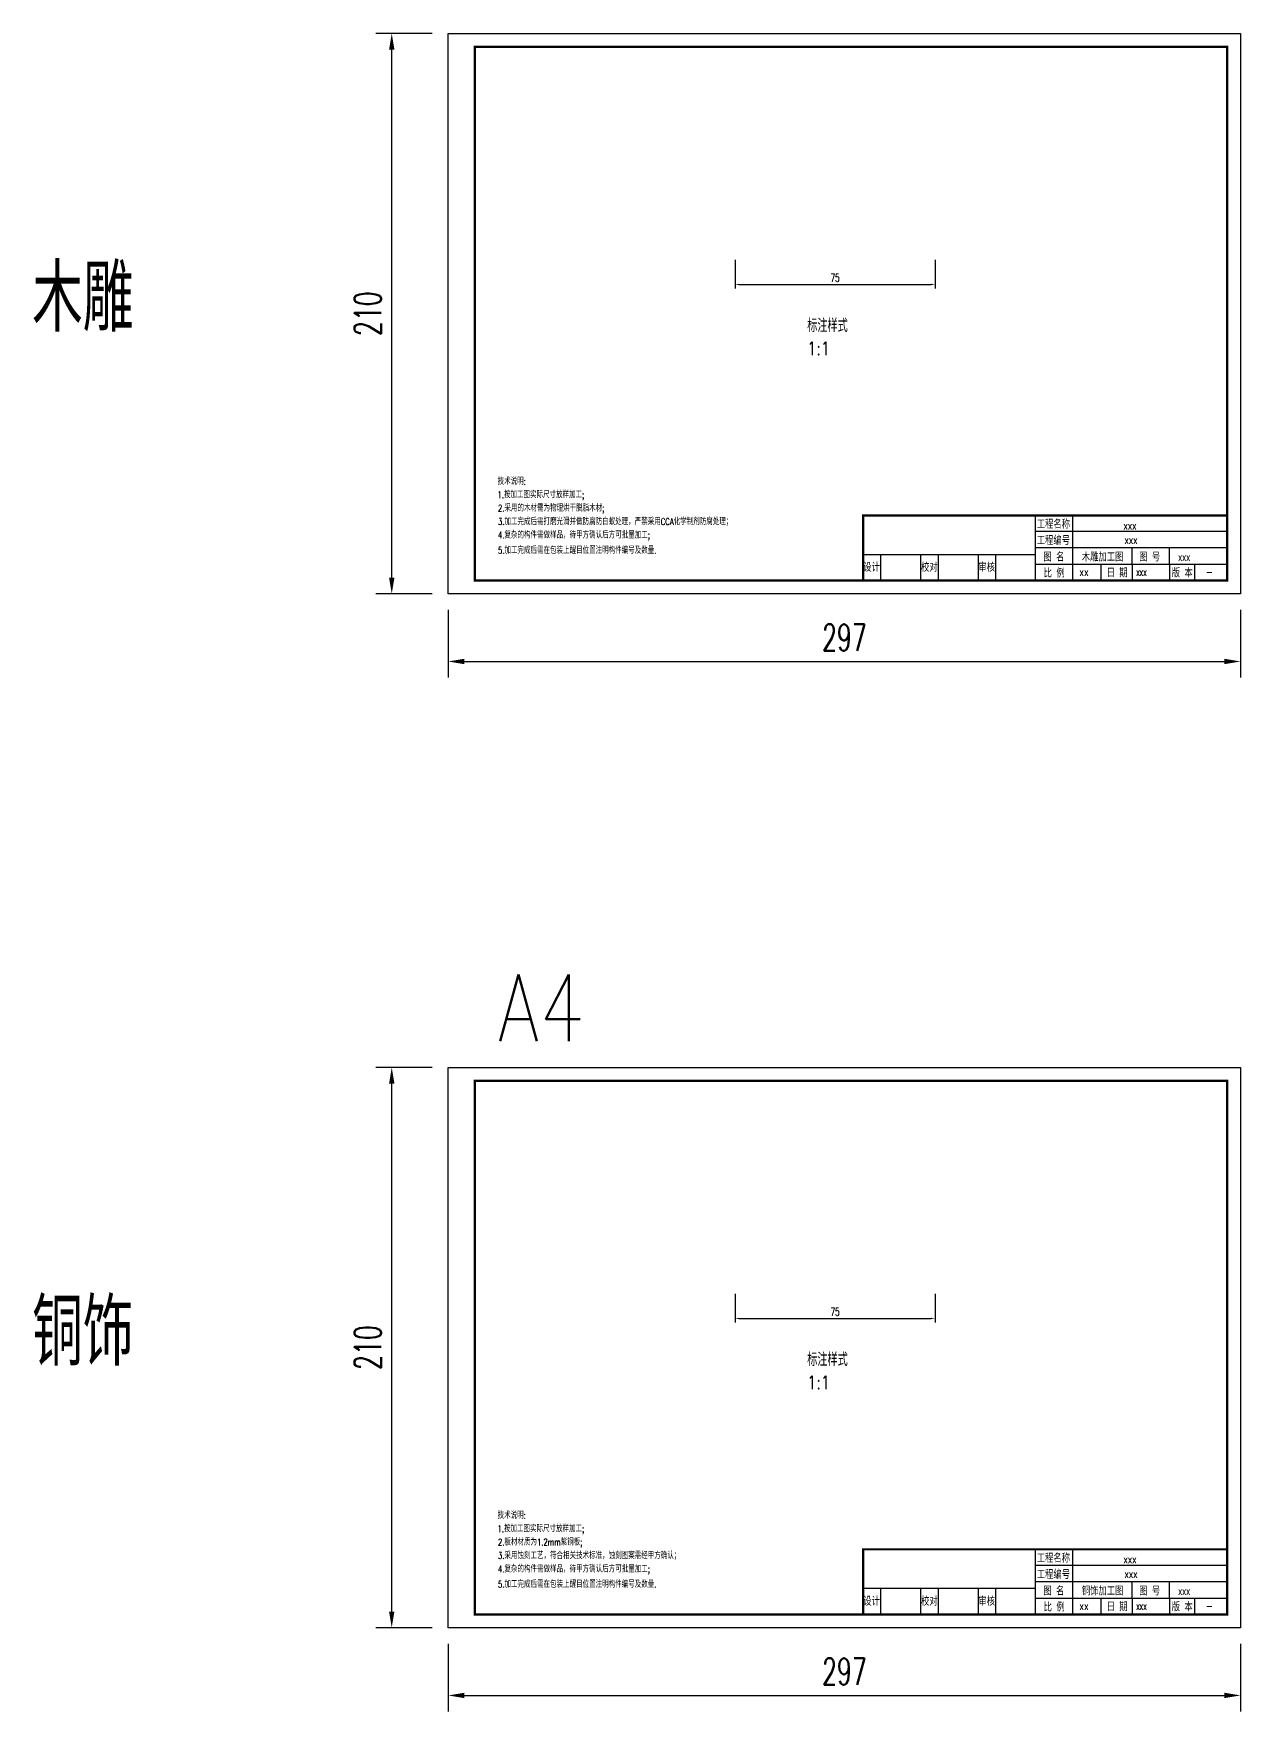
# Model space of a CAD drawing. Header units: inches. Extents: x 20038 to 22085, y 1131827 to 1134253.
# Drawn here: x 20038 to 20491, y 1131827 to 1132456 of the extents above; entities that cross this region are included whole.
import ezdxf
from ezdxf.enums import TextEntityAlignment as Align

# ---------------------------------------------------------------- set-up
doc = ezdxf.new("R2010")
doc.units = ezdxf.units.IN
doc.header["$LTSCALE"] = 1000
doc.header["$MEASUREMENT"] = 0
for name, color, linetype in [('0-GLASS-03玻璃-看线', 7, 'Continuous'), ('0-TEXT文字', 4, 'Continuous'), ('TKTEXT', 1, 'Continuous'), ('加工图', 4, 'Continuous')]:
    doc.layers.add(name, color=color, linetype=linetype)
doc.styles.add('SANXINBZ', font='romans.shx', dxfattribs={"width": 0.8, "bigfont": 'hzd.shx'})
doc.styles.add('样式 1', font='romans.shx', dxfattribs={"width": 0.65, "bigfont": 'hzd.shx'})
doc.dimstyles.new('dim1', dxfattribs={"dimtxt": 3, "dimasz": 1.5, "dimexe": 1.5, "dimexo": 1.5, "dimgap": 1, "dimtad": 1, "dimdec": 1, "dimrnd": 0.5, "dimdsep": 46, "dimtxsty": '样式 1', "dimcen": 0.09, "dimclrd": 1, "dimclre": 1, "dimclrt": 1, "dimadec": 0, "dimazin": 0, "dimtfac": 1, "dimtdec": 1, "dimtix": 1, "dimtmove": 2, "dimatfit": 3, "dimfxl": 1.25, "dimtvp": 1, "dimarcsym": 1})
doc.dimstyles.new('dim4', dxfattribs={"dimscale": 4, "dimtxt": 2.5, "dimasz": 1.5, "dimexe": 1.5, "dimexo": 1.5, "dimgap": 1, "dimtad": 1, "dimdec": 1, "dimrnd": 0.5, "dimdsep": 46, "dimtxsty": '样式 1', "dimcen": 0.09, "dimclrd": 1, "dimclre": 1, "dimclrt": 1, "dimadec": 0, "dimazin": 0, "dimtfac": 1, "dimtdec": 1, "dimtix": 1, "dimtmove": 2, "dimatfit": 3, "dimfxl": 1.25, "dimtvp": 1, "dimarcsym": 1})

# ---------------------------------------------------------------- blocks, each defined once
blk = doc.blocks.new('*D28')
at = {"layer": '0-GLASS-03玻璃-看线', "color": 1, "linetype": 'ByBlock', "lineweight": -2, "transparency": 16777216}
for p, q in [((20187.68, 1132455.95), (20166.47, 1132455.95)), ((20187.68, 1132245.95), (20166.47, 1132245.95))]:
    blk.add_line(p, q, dxfattribs=at)
at = {"layer": '0-GLASS-03玻璃-看线', "color": 1, "lineweight": -2, "transparency": 16777216}
blk.add_line((20172.47, 1132251.95), (20172.47, 1132449.95), dxfattribs=at)
at = {"layer": '0-GLASS-03玻璃-看线', "color": 1, "transparency": 16777216}
for points in [[(20171.47, 1132449.95), (20173.47, 1132449.95), (20172.47, 1132455.95)], [(20171.47, 1132251.95), (20173.47, 1132251.95), (20172.47, 1132245.95)]]:
    blk.add_solid(points, dxfattribs=at)
at = {"layer": 'Defpoints', "color": 0, "transparency": 16777216}
for p in [(20172.47, 1132455.95), (20193.68, 1132455.95), (20193.68, 1132245.95)]:
    blk.add_point(p, dxfattribs=at)
at = {"layer": '0-GLASS-03玻璃-看线', "color": 1, "transparency": 16777216, "insert": (20163.47, 1132350.95), "char_height": 10, "attachment_point": 5, "rotation": 90, "style": '样式 1'}
blk.add_mtext('210', dxfattribs=at)
blk = doc.blocks.new('*D29')
at = {"layer": '0-GLASS-03玻璃-看线', "color": 1, "linetype": 'ByBlock', "lineweight": -2, "transparency": 16777216}
for p, q in [((20193.68, 1132239.95), (20193.68, 1132214.58)), ((20490.68, 1132239.95), (20490.68, 1132214.58))]:
    blk.add_line(p, q, dxfattribs=at)
at = {"layer": '0-GLASS-03玻璃-看线', "color": 1, "lineweight": -2, "transparency": 16777216}
blk.add_line((20199.68, 1132220.58), (20484.68, 1132220.58), dxfattribs=at)
at = {"layer": '0-GLASS-03玻璃-看线', "color": 1, "transparency": 16777216}
for points in [[(20199.68, 1132221.58), (20199.68, 1132219.58), (20193.68, 1132220.58)], [(20484.68, 1132221.58), (20484.68, 1132219.58), (20490.68, 1132220.58)]]:
    blk.add_solid(points, dxfattribs=at)
at = {"layer": 'Defpoints', "color": 0, "transparency": 16777216}
for p in [(20193.68, 1132245.95), (20490.68, 1132245.95), (20490.68, 1132220.58)]:
    blk.add_point(p, dxfattribs=at)
at = {"layer": '0-GLASS-03玻璃-看线', "color": 1, "transparency": 16777216, "insert": (20342.18, 1132229.58), "char_height": 10, "attachment_point": 5, "style": '样式 1'}
blk.add_mtext('297', dxfattribs=at)
blk = doc.blocks.new('*D30')
at = {"layer": '0-GLASS-03玻璃-看线', "color": 1, "lineweight": -2, "transparency": 16777216}
for p, q in [((20301.23, 1132371.17), (20301.23, 1132360.42)), ((20376.16, 1132371.17), (20376.16, 1132360.42)), ((20302.73, 1132361.92), (20374.66, 1132361.92))]:
    blk.add_line(p, q, dxfattribs=at)
at = {"layer": '0-GLASS-03玻璃-看线', "color": 1, "transparency": 16777216}
for points in [[(20302.73, 1132362.17), (20302.73, 1132361.67), (20301.23, 1132361.92)], [(20374.66, 1132362.17), (20374.66, 1132361.67), (20376.16, 1132361.92)]]:
    blk.add_solid(points, dxfattribs=at)
at = {"layer": 'Defpoints', "color": 0, "transparency": 16777216}
for p in [(20301.23, 1132372.67), (20376.16, 1132372.67), (20376.16, 1132361.92)]:
    blk.add_point(p, dxfattribs=at)
at = {"layer": '0-GLASS-03玻璃-看线', "color": 1, "transparency": 16777216, "insert": (20338.7, 1132364.42), "char_height": 3, "attachment_point": 5, "style": '样式 1'}
blk.add_mtext('75', dxfattribs=at)
blk = doc.blocks.new('*D31')
at = {"layer": '0-GLASS-03玻璃-看线', "color": 1, "linetype": 'ByBlock', "lineweight": -2, "transparency": 16777216}
for p, q in [((20187.68, 1132068.37), (20166.47, 1132068.37)), ((20187.68, 1131858.37), (20166.47, 1131858.37))]:
    blk.add_line(p, q, dxfattribs=at)
at = {"layer": '0-GLASS-03玻璃-看线', "color": 1, "lineweight": -2, "transparency": 16777216}
blk.add_line((20172.47, 1131864.37), (20172.47, 1132062.37), dxfattribs=at)
at = {"layer": '0-GLASS-03玻璃-看线', "color": 1, "transparency": 16777216}
for points in [[(20171.47, 1132062.37), (20173.47, 1132062.37), (20172.47, 1132068.37)], [(20171.47, 1131864.37), (20173.47, 1131864.37), (20172.47, 1131858.37)]]:
    blk.add_solid(points, dxfattribs=at)
at = {"layer": 'Defpoints', "color": 0, "transparency": 16777216}
for p in [(20172.47, 1132068.37), (20193.68, 1132068.37), (20193.68, 1131858.37)]:
    blk.add_point(p, dxfattribs=at)
at = {"layer": '0-GLASS-03玻璃-看线', "color": 1, "transparency": 16777216, "insert": (20163.47, 1131963.37), "char_height": 10, "attachment_point": 5, "rotation": 90, "style": '样式 1'}
blk.add_mtext('210', dxfattribs=at)
blk = doc.blocks.new('*D32')
at = {"layer": '0-GLASS-03玻璃-看线', "color": 1, "linetype": 'ByBlock', "lineweight": -2, "transparency": 16777216}
for p, q in [((20193.68, 1131852.37), (20193.68, 1131827)), ((20490.68, 1131852.37), (20490.68, 1131827))]:
    blk.add_line(p, q, dxfattribs=at)
at = {"layer": '0-GLASS-03玻璃-看线', "color": 1, "lineweight": -2, "transparency": 16777216}
blk.add_line((20199.68, 1131833), (20484.68, 1131833), dxfattribs=at)
at = {"layer": '0-GLASS-03玻璃-看线', "color": 1, "transparency": 16777216}
for points in [[(20199.68, 1131834), (20199.68, 1131832), (20193.68, 1131833)], [(20484.68, 1131834), (20484.68, 1131832), (20490.68, 1131833)]]:
    blk.add_solid(points, dxfattribs=at)
at = {"layer": 'Defpoints', "color": 0, "transparency": 16777216}
for p in [(20193.68, 1131858.37), (20490.68, 1131858.37), (20490.68, 1131833)]:
    blk.add_point(p, dxfattribs=at)
at = {"layer": '0-GLASS-03玻璃-看线', "color": 1, "transparency": 16777216, "insert": (20342.18, 1131842), "char_height": 10, "attachment_point": 5, "style": '样式 1'}
blk.add_mtext('297', dxfattribs=at)
blk = doc.blocks.new('*D33')
at = {"layer": '0-GLASS-03玻璃-看线', "color": 1, "lineweight": -2, "transparency": 16777216}
for p, q in [((20301.23, 1131983.59), (20301.23, 1131972.83)), ((20376.16, 1131983.59), (20376.16, 1131972.83)), ((20302.73, 1131974.33), (20374.66, 1131974.33))]:
    blk.add_line(p, q, dxfattribs=at)
at = {"layer": '0-GLASS-03玻璃-看线', "color": 1, "transparency": 16777216}
for points in [[(20302.73, 1131974.58), (20302.73, 1131974.08), (20301.23, 1131974.33)], [(20374.66, 1131974.58), (20374.66, 1131974.08), (20376.16, 1131974.33)]]:
    blk.add_solid(points, dxfattribs=at)
at = {"layer": 'Defpoints', "color": 0, "transparency": 16777216}
for p in [(20301.23, 1131985.09), (20376.16, 1131985.09), (20376.16, 1131974.33)]:
    blk.add_point(p, dxfattribs=at)
at = {"layer": '0-GLASS-03玻璃-看线', "color": 1, "transparency": 16777216, "insert": (20338.7, 1131976.83), "char_height": 3, "attachment_point": 5, "style": '样式 1'}
blk.add_mtext('75', dxfattribs=at)

msp = doc.modelspace()

# ---------------------------------------------------------------- linework, layer by layer
at = {"color": 7}
for p, q in [((20413.87, 1132250.95), (20413.87, 1132275.35)), ((20427.87, 1132250.95), (20427.87, 1132275.35)), ((20485.68, 1132269.25), (20413.87, 1132269.25)), ((20485.68, 1132263.15), (20413.87, 1132263.15)), ((20450.04, 1132257.05), (20450.04, 1132263.15)), ((20464.04, 1132257.05), (20464.04, 1132263.15)), ((20413.87, 1132260.61), (20349.21, 1132260.61)), ((20355.76, 1132260.61), (20355.76, 1132250.95)), ((20370.76, 1132260.61), (20370.76, 1132250.95)), ((20377.32, 1132260.61), (20377.32, 1132250.95)), ((20392.32, 1132260.61), (20392.32, 1132250.95)), ((20398.87, 1132260.61), (20398.87, 1132250.95)), ((20413.87, 1132257.05), (20485.68, 1132257.05)), ((20438.36, 1132257.05), (20438.36, 1132250.95)), ((20450.04, 1132257.05), (20450.04, 1132250.95)), ((20464.04, 1132257.05), (20464.04, 1132250.95)), ((20473.49, 1132257.05), (20473.49, 1132250.95)), ((20413.87, 1131863.37), (20413.87, 1131887.76)), ((20427.87, 1131863.37), (20427.87, 1131887.76)), ((20485.68, 1131881.66), (20413.87, 1131881.66)), ((20413.87, 1131873.02), (20349.21, 1131873.02)), ((20355.76, 1131873.02), (20355.76, 1131863.37)), ((20370.76, 1131873.02), (20370.76, 1131863.37)), ((20377.32, 1131873.02), (20377.32, 1131863.37)), ((20392.32, 1131873.02), (20392.32, 1131863.37)), ((20398.87, 1131873.02), (20398.87, 1131863.37)), ((20485.68, 1131875.57), (20413.87, 1131875.57)), ((20450.04, 1131869.47), (20450.04, 1131875.57)), ((20464.04, 1131869.47), (20464.04, 1131875.57)), ((20413.87, 1131869.47), (20485.68, 1131869.47)), ((20438.36, 1131869.47), (20438.36, 1131863.37)), ((20450.04, 1131869.47), (20450.04, 1131863.37)), ((20464.04, 1131869.47), (20464.04, 1131863.37)), ((20473.49, 1131869.47), (20473.49, 1131863.37))]:
    msp.add_line(p, q, dxfattribs=at)
at = {"color": 5}
for points in [[(20193.68, 1132245.95), (20193.68, 1132455.95), (20490.68, 1132455.95), (20490.68, 1132245.95)], [(20193.68, 1131858.37), (20193.68, 1132068.37), (20490.68, 1132068.37), (20490.68, 1131858.37)]]:
    msp.add_lwpolyline(points, close=True, dxfattribs=at)
at = {"color": 7, "const_width": 0.857}
for points in [[(20203.67, 1132250.95), (20203.67, 1132450.95), (20485.68, 1132450.95), (20485.68, 1132250.95)], [(20203.67, 1131863.37), (20203.67, 1132063.37), (20485.68, 1132063.37), (20485.68, 1131863.37)]]:
    msp.add_lwpolyline(points, close=True, dxfattribs=at)
for points in [[(20485.68, 1132275.35), (20349.21, 1132275.35), (20349.21, 1132250.95)], [(20485.68, 1131887.76), (20349.21, 1131887.76), (20349.21, 1131863.37)]]:
    msp.add_lwpolyline(points, dxfattribs=at)

# ---------------------------------------------------------------- texts
at = {"color": 4, "style": 'SANXINBZ', "width": 0.75}
for s, p in [('技术说明:', (20212.17, 1132286.85)), ('1.按加工图实际尺寸放样加工;', (20212.12, 1132281.84)), ('2.采用的木材需为物理烘干脱脂木材;', (20212.31, 1132276.83)), ('3.加工完成后需打磨光滑并做防腐防白蚁处理，严禁采用CCA化学制剂防腐处理；', (20212.31, 1132271.75)), ('4.复杂的构件需做样品，待甲方确认后方可批量加工;', (20212.31, 1132266.74)), ('5.加工完成后需在包装上醒目位置注明构件编号及数量.', (20212.31, 1132261)), ('技术说明:', (20212.17, 1131899.26)), ('2.板材材质为1.2mm紫铜板;', (20212.31, 1131889.24)), ('1.按加工图实际尺寸放样加工;', (20212.12, 1131894.25)), ('3.采用蚀刻工艺，符合相关技术标准，蚀刻图案需经甲方确认；', (20212.31, 1131884.16)), ('4.复杂的构件需做样品，待甲方确认后方可批量加工;', (20212.31, 1131879.15)), ('5.加工完成后需在包装上醒目位置注明构件编号及数量.', (20212.31, 1131873.42))]:
    msp.add_text(s, height=2.505, dxfattribs=at).set_placement(p)
at = {"color": 7, "style": 'SANXINBZ', "width": 0.8}
for s, p in [('工程名称', (20420.55, 1132272.3)), ('工程编号', (20420.55, 1132266.2)), ('设计', (20352.38, 1132256.13)), ('校对', (20374.04, 1132256.13)), ('审核', (20395.54, 1132256.13)), ('图 名', (20420.71, 1132259.99)), ('图 号', (20456.64, 1132259.89)), ('比 例', (20420.85, 1132253.97)), ('日 期', (20444.45, 1132254.05)), ('版 本', (20468.83, 1132254.05)), ('工程名称', (20420.55, 1131884.71)), ('工程编号', (20420.55, 1131878.61)), ('图 名', (20420.71, 1131872.4)), ('图 号', (20456.64, 1131872.3)), ('设计', (20352.38, 1131868.54)), ('校对', (20374.04, 1131868.54)), ('审核', (20395.54, 1131868.54)), ('比 例', (20420.85, 1131866.38)), ('日 期', (20444.45, 1131866.47)), ('版 本', (20468.83, 1131866.47))]:
    msp.add_text(s, height=3, dxfattribs=at).set_placement(p, align=Align.MIDDLE)
at = {"layer": '0-TEXT文字', "color": 4, "style": 'SANXINBZ', "width": 0.8}
for s, height, p in [('木雕', 25, (20037.64, 1132344.19)), ('标注样式', 5, (20328.24, 1132344.02)), ('1:1', 5, (20328.24, 1132335.45)), ('A4', 25, (20212.3, 1132078.19)), ('铜饰', 25, (20037.64, 1131956.6)), ('标注样式', 5, (20328.24, 1131956.44)), ('1:1', 5, (20328.24, 1131947.86))]:
    msp.add_text(s, height=height, dxfattribs=at).set_placement(p)
at = {"layer": 'TKTEXT', "color": 1, "style": 'SANXINBZ'}
for s, width, p in [('xxx', 0.75, (20446.81, 1132270.11)), ('xxx', 0.75, (20447.17, 1132264.71)), ('xx', 0.8, (20430.31, 1132252.63)), ('xxx', 0.6, (20451.57, 1132252.63)), ('-', 0.8, (20477.7, 1132252.63)), ('xxx', 0.75, (20446.81, 1131882.52)), ('xxx', 0.75, (20447.17, 1131877.12)), ('xx', 0.8, (20430.31, 1131865.05)), ('xxx', 0.6, (20451.57, 1131865.05)), ('-', 0.8, (20477.7, 1131865.05))]:
    msp.add_text(s, height=3, dxfattribs=dict(at, width=width)).set_placement(p)
at = {"layer": '加工图', "color": 1, "style": 'SANXINBZ'}
for s, width, p in [('木雕加工图', 0.8, (20431.2, 1132258.1)), ('xxx', 0.7, (20467.3, 1132258.34)), ('铜饰加工图', 0.8, (20431.2, 1131870.52)), ('xxx', 0.7, (20467.3, 1131870.75))]:
    msp.add_text(s, height=3, dxfattribs=dict(at, width=width)).set_placement(p)

# ---------------------------------------------------------------- dimensions: what is measured, and where the dimension line sits
at = {"layer": '0-GLASS-03玻璃-看线'}
for base, p1, p2, picture, middle in [((20172.47, 1132455.95), (20193.68, 1132245.95), (20193.68, 1132455.95), '*D28', (20163.47, 1132350.95)), ((20172.47, 1132068.37), (20193.68, 1131858.37), (20193.68, 1132068.37), '*D31', (20163.47, 1131963.37))]:
    dim = msp.add_linear_dim(base=base, p1=p1, p2=p2, angle=90, dimstyle='dim4', override={"dimfxl": 2}, dxfattribs=at)
    dim.commit()
    dim.dimension.update_dxf_attribs({"geometry": picture, "text_midpoint": middle})
for base, p1, p2, picture, middle in [((20376.16, 1132361.92), (20301.23, 1132372.67), (20376.16, 1132372.67), '*D30', (20338.7, 1132364.42)), ((20376.16, 1131974.33), (20301.23, 1131985.09), (20376.16, 1131985.09), '*D33', (20338.7, 1131976.83))]:
    dim = msp.add_linear_dim(base=base, p1=p1, p2=p2, dimstyle='dim1', dxfattribs=at)
    dim.commit()
    dim.dimension.update_dxf_attribs({"geometry": picture, "text_midpoint": middle})
for base, p1, p2, picture, middle in [((20490.68, 1132220.58), (20193.68, 1132245.95), (20490.68, 1132245.95), '*D29', (20342.18, 1132229.58)), ((20490.68, 1131833), (20193.68, 1131858.37), (20490.68, 1131858.37), '*D32', (20342.18, 1131842))]:
    dim = msp.add_linear_dim(base=base, p1=p1, p2=p2, dimstyle='dim4', override={"dimfxl": 2}, dxfattribs=at)
    dim.commit()
    dim.dimension.update_dxf_attribs({"geometry": picture, "text_midpoint": middle})

doc.saveas('drawing.dxf')
